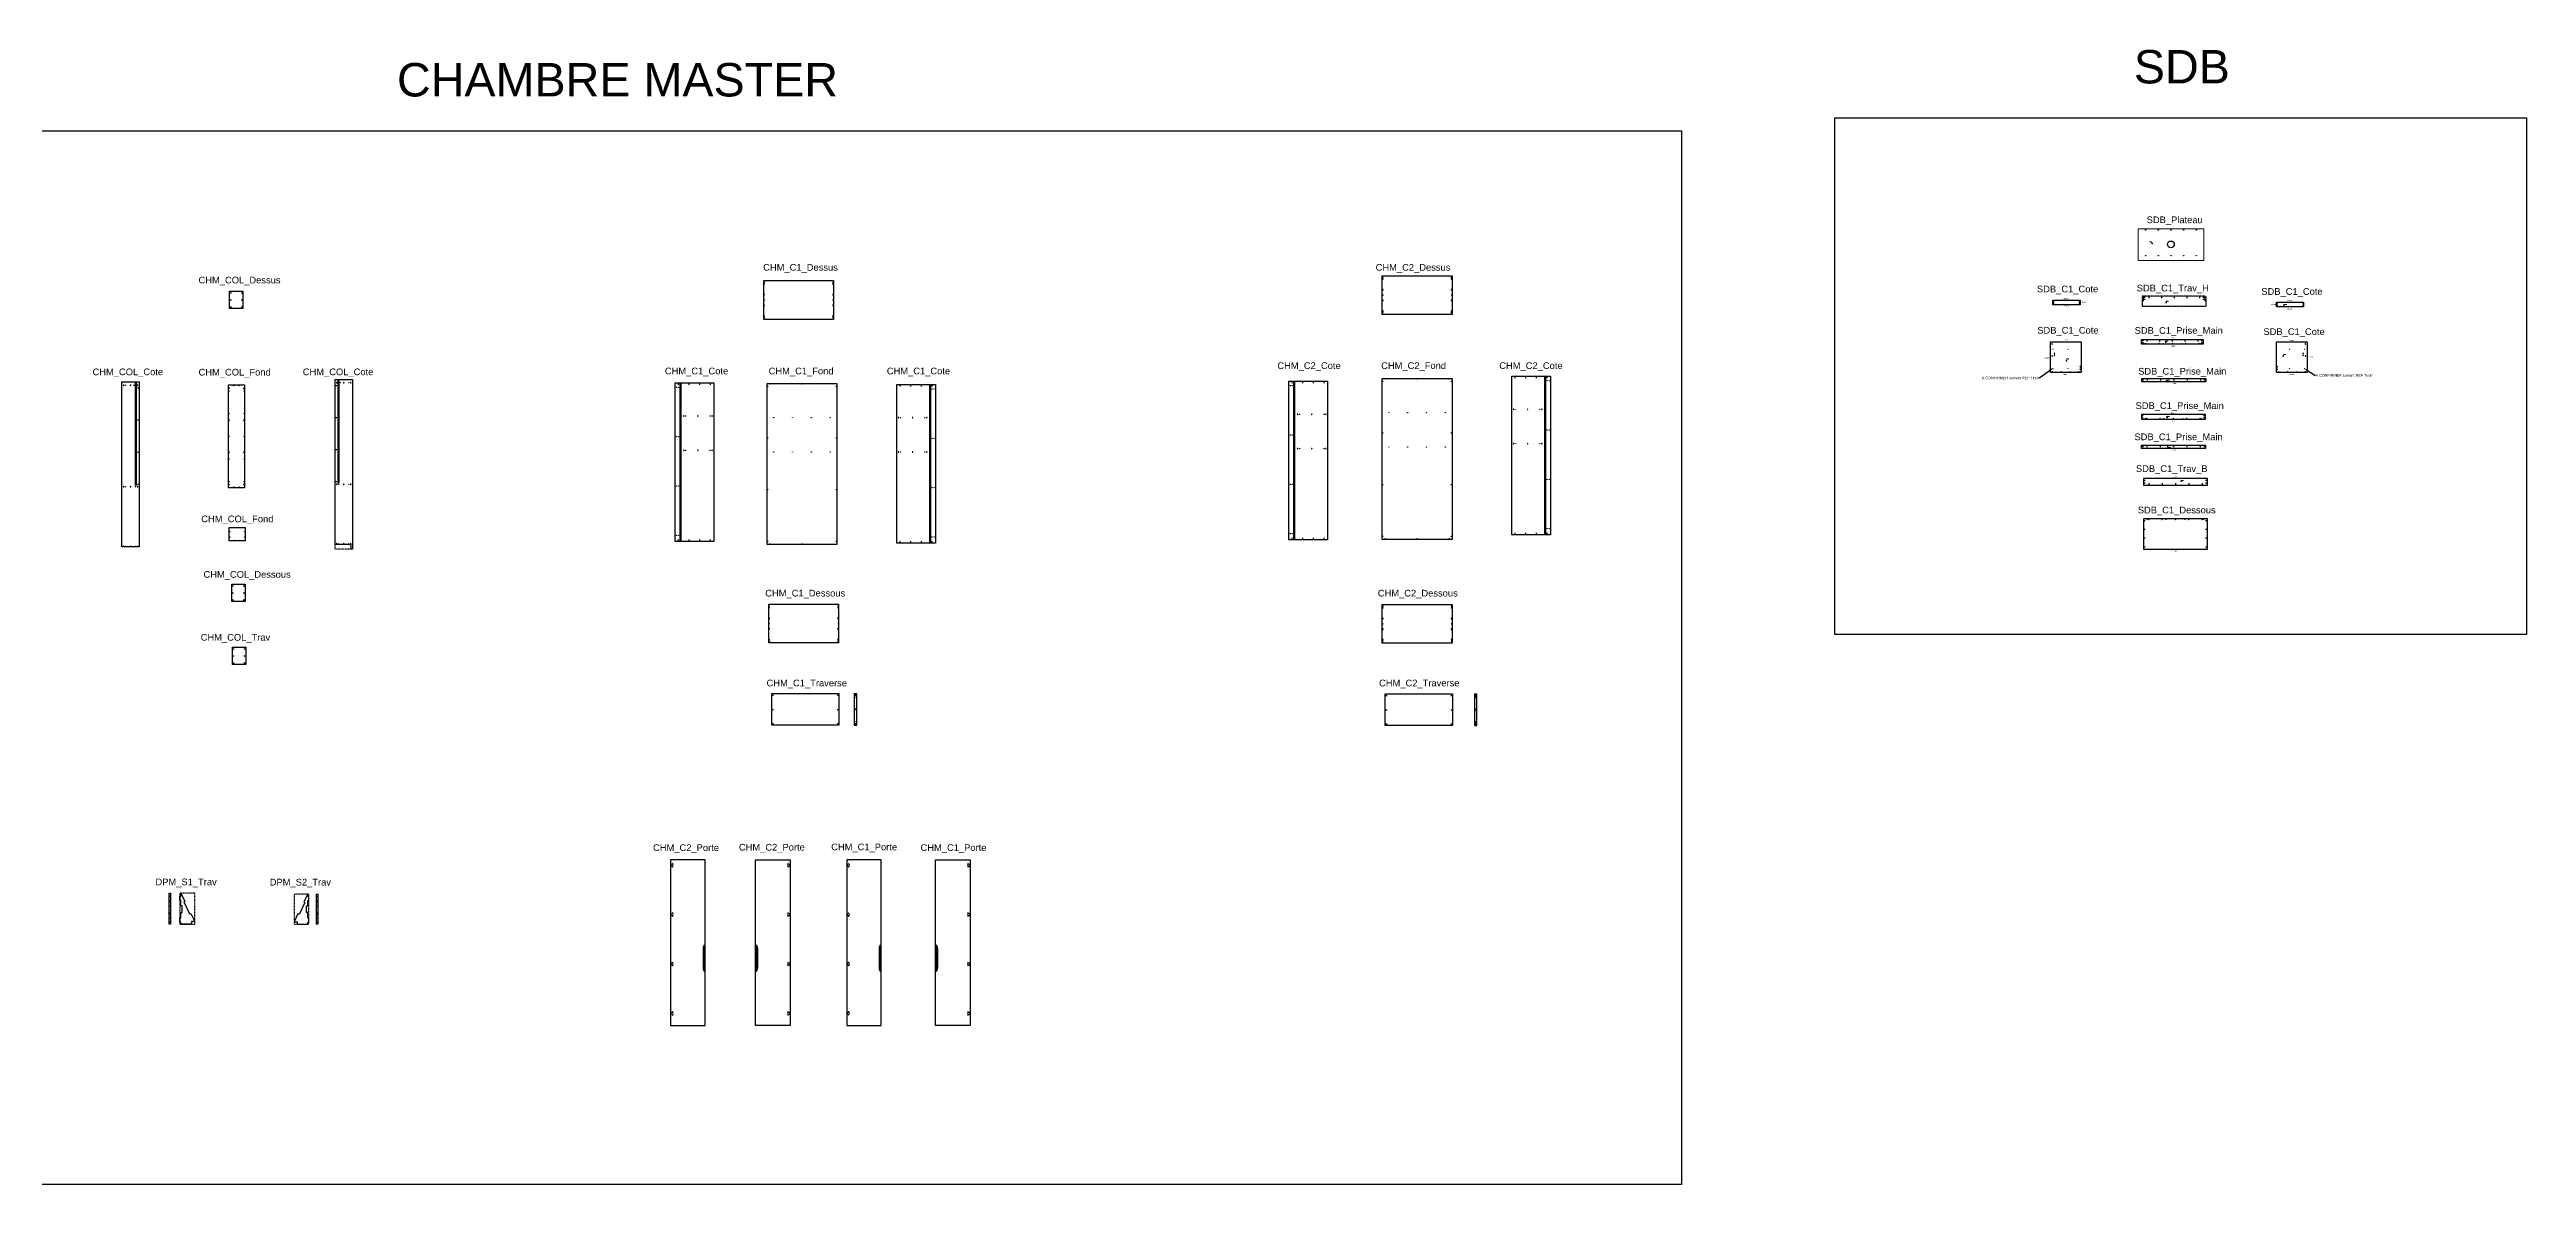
# Model space of a CAD drawing. Header units: millimetres. Extents: x 22572 to 140558, y -12987 to 35546.
# Drawn here: x 52128 to 89175, y -12987 to 3988 of the extents above; entities that cross this region are included whole.
import ezdxf
from ezdxf import colors
from ezdxf.entities.mleader import LeaderData, LeaderLine
from ezdxf.math import Vec2, Vec3

# ---------------------------------------------------------------- set-up
doc = ezdxf.new("R2010")
doc.units = ezdxf.units.MM
doc.linetypes.add('_..__..__..__.._', pattern=[1.8, 0.9, -0.9])
doc.linetypes.add('________________', pattern=[0])
for name, color, linetype in [('Brut', 92, '_..__..__..__.._'), ('Parcours', 30, 'Continuous'), ('Percage 35 prof.14', 54, 'Continuous'), ('Percage 4 prof.total', 20, 'Continuous'), ('Percage 5 prof.9', 200, 'Continuous'), ('Percage 8 prof.14', 160, 'Continuous'), ('Percage chant 8 prof.28', 10, 'Continuous'), ('Pointage', 10, 'Continuous'), ('Rainure prof.11', 160, 'Continuous'), ('TEXTE', 7, 'Continuous')]:
    doc.layers.add(name, color=color, linetype=linetype)
doc.styles.add('MtXpl_IsonormD', font='I011000D.TTF')
doc.styles.add('Objet', font='arial.ttf', dxfattribs={"height": 100})
doc.styles.get("Standard").update_dxf_attribs({"font": 'arial.ttf', "height": 4})

msp = doc.modelspace()

# ---------------------------------------------------------------- hatches: boundary and pattern name
at = {"true_color": 0xe165e1}
for points in [[(83576, 1087), (83576, 1087), (83576, 1087), (83576, 1087), (83576, 1087), (83576, 1087), (83576, 1087), (83576, 1087), (83576, 1087), (83576, 1087), (83576, 1087), (83576, 1087), (83576, 1087), (83576, 1088), (83576, 1088), (83576, 1088), (83576, 1088), (83576, 1088), (83576, 1088), (83576, 1088), (83576, 1088), (83576, 1088), (83576, 1088), (83576, 1088), (83576, 1088), (83576, 1088), (83576, 1088), (83575, 1088), (83575, 1088), (83575, 1088), (83575, 1088), (83575, 1088), (83575, 1088), (83575, 1088), (83575, 1088), (83575, 1088), (83575, 1088), (83575, 1088), (83575, 1088), (83575, 1088), (83575, 1088), (83574, 1088), (83574, 1088), (83574, 1088), (83574, 1088), (83574, 1088), (83574, 1088), (83574, 1088), (83574, 1088), (83574, 1088), (83574, 1087), (83574, 1087), (83574, 1087), (83574, 1087), (83574, 1087), (83574, 1087), (83574, 1087), (83574, 1087), (83575, 1087), (83575, 1087), (83575, 1087), (83575, 1087), (83575, 1087), (83575, 1087), (83575, 1087), (83575, 1087), (83575, 1087), (83575, 1087), (83575, 1087), (83575, 1087), (83575, 1087), (83575, 1087)], [(83785, 202), (83785, 202), (83785, 202), (83785, 202), (83785, 202), (83786, 202), (83786, 202), (83786, 202), (83786, 202), (83786, 202), (83786, 202), (83786, 202), (83786, 202), (83786, 202), (83786, 202), (83786, 202), (83786, 203), (83786, 203), (83786, 203), (83786, 203), (83786, 203), (83786, 203), (83786, 203), (83786, 203), (83786, 203), (83786, 203), (83786, 203), (83786, 203), (83786, 203), (83786, 203), (83786, 203), (83786, 203), (83785, 204), (83785, 204), (83785, 204), (83785, 204), (83785, 204), (83785, 204), (83785, 204), (83785, 204), (83785, 204), (83785, 203), (83785, 203), (83785, 203), (83785, 203), (83785, 203), (83784, 203), (83784, 203), (83784, 203), (83784, 203), (83784, 203), (83784, 203), (83784, 203), (83784, 203), (83784, 203), (83784, 203), (83784, 203), (83784, 202), (83784, 202), (83784, 202), (83784, 202), (83784, 202), (83784, 202), (83785, 202), (83785, 202), (83785, 202), (83785, 202), (83785, 202), (83785, 202), (83785, 202), (83785, 202), (83785, 202)], [(85547, 161), (85547, 161), (85547, 161), (85547, 161), (85547, 161), (85548, 161), (85548, 161), (85548, 161), (85548, 161), (85548, 161), (85548, 161), (85548, 161), (85548, 161), (85548, 161), (85548, 161), (85548, 161), (85548, 161), (85548, 161), (85548, 161), (85549, 161), (85549, 161), (85549, 161), (85549, 162), (85549, 162), (85549, 162), (85549, 162), (85549, 162), (85549, 162), (85549, 162), (85549, 162), (85549, 162), (85549, 162), (85549, 162), (85549, 162), (85549, 162), (85549, 163), (85549, 163), (85549, 163), (85549, 163), (85548, 163), (85548, 163), (85548, 163), (85548, 163), (85548, 163), (85548, 163), (85548, 163), (85548, 163), (85548, 163), (85548, 163), (85548, 163), (85548, 163), (85548, 163), (85548, 163), (85547, 163), (85547, 163), (85547, 163), (85547, 163), (85547, 163), (85547, 162), (85547, 162), (85547, 162), (85547, 162), (85547, 162), (85547, 162), (85547, 162), (85547, 162), (85547, 162), (85547, 162), (85547, 162), (85547, 162), (85547, 162), (85547, 162)], [(82295, -668), (82295, -668), (82295, -668), (82295, -668), (82295, -668), (82296, -668), (82296, -668), (82296, -668), (82296, -668), (82296, -668), (82296, -668), (82296, -668), (82296, -668), (82296, -668), (82296, -668), (82296, -668), (82296, -668), (82296, -668), (82296, -668), (82296, -668), (82296, -667), (82296, -667), (82296, -667), (82296, -667), (82296, -667), (82296, -667), (82296, -667), (82296, -667), (82296, -667), (82296, -667), (82296, -667), (82296, -667), (82296, -667), (82296, -667), (82296, -667), (82296, -667), (82295, -667), (82295, -667), (82295, -667), (82295, -667), (82295, -667), (82295, -667), (82295, -667), (82295, -667), (82295, -667), (82295, -667), (82295, -667), (82295, -667), (82295, -667), (82295, -667), (82295, -667), (82295, -667), (82295, -667), (82294, -667), (82294, -667), (82294, -667), (82294, -667), (82294, -668), (82294, -668), (82294, -668), (82295, -668), (82295, -668), (82295, -668), (82295, -668), (82295, -668), (82295, -668), (82295, -668), (82295, -668), (82295, -668), (82295, -668), (82295, -668), (82295, -668)], [(83783, -388), (83783, -388), (83783, -388), (83783, -388), (83783, -388), (83783, -388), (83783, -388), (83783, -388), (83784, -387), (83784, -387), (83784, -387), (83784, -387), (83784, -387), (83784, -387), (83783, -387), (83783, -387), (83783, -387), (83783, -387), (83783, -387), (83783, -387), (83783, -387), (83783, -387), (83783, -387), (83783, -387), (83783, -386), (83783, -386), (83783, -386), (83783, -386), (83783, -386), (83783, -386), (83783, -386), (83782, -386), (83782, -386), (83782, -386), (83782, -387), (83782, -387), (83782, -387), (83782, -387), (83782, -387), (83782, -387), (83782, -387), (83782, -387), (83782, -387), (83782, -387), (83782, -387), (83782, -387), (83782, -387), (83782, -387), (83782, -387), (83782, -388), (83782, -388), (83782, -388), (83782, -388), (83782, -388), (83782, -388), (83782, -388), (83782, -388), (83782, -388), (83782, -388), (83782, -388), (83782, -388), (83782, -388), (83782, -388), (83783, -388), (83783, -388), (83783, -388), (83783, -388), (83783, -388), (83783, -388), (83783, -388), (83783, -388), (83783, -388)], [(85535, -598), (85535, -598), (85535, -598), (85535, -598), (85535, -598), (85535, -598), (85535, -598), (85536, -598), (85536, -598), (85536, -598), (85536, -598), (85536, -598), (85536, -598), (85536, -598), (85536, -598), (85536, -598), (85536, -598), (85536, -598), (85536, -598), (85536, -598), (85536, -598), (85536, -598), (85536, -598), (85536, -597), (85536, -597), (85536, -597), (85536, -597), (85536, -597), (85536, -597), (85536, -597), (85536, -597), (85536, -597), (85536, -597), (85536, -597), (85536, -597), (85536, -597), (85536, -597), (85536, -597), (85536, -597), (85536, -597), (85536, -597), (85535, -597), (85535, -597), (85535, -597), (85535, -597), (85535, -597), (85535, -597), (85535, -597), (85535, -597), (85535, -597), (85535, -597), (85535, -597), (85535, -597), (85535, -597), (85535, -597), (85535, -597), (85535, -597), (85535, -597), (85535, -597), (85535, -597), (85535, -597), (85535, -598), (85535, -598), (85535, -598), (85535, -598), (85535, -598), (85535, -598), (85535, -598), (85535, -598), (85535, -598), (85535, -598), (85535, -598)], [(83798, -972), (83798, -972), (83798, -972), (83798, -972), (83798, -971), (83798, -971), (83798, -971), (83798, -971), (83798, -971), (83798, -971), (83798, -971), (83798, -971), (83799, -971), (83799, -971), (83799, -971), (83799, -971), (83799, -971), (83799, -971), (83799, -971), (83798, -970), (83798, -970), (83798, -970), (83798, -970), (83798, -970), (83798, -970), (83798, -970), (83798, -970), (83798, -970), (83798, -970), (83798, -970), (83798, -970), (83798, -970), (83798, -970), (83798, -970), (83798, -970), (83797, -970), (83797, -970), (83797, -970), (83797, -970), (83797, -970), (83797, -970), (83797, -970), (83797, -970), (83797, -970), (83797, -970), (83797, -970), (83797, -970), (83797, -970), (83797, -971), (83797, -971), (83797, -971), (83797, -971), (83797, -971), (83797, -971), (83797, -971), (83797, -971), (83797, -971), (83797, -971), (83797, -971), (83797, -971), (83797, -971), (83797, -971), (83797, -972), (83797, -972), (83797, -972), (83797, -972), (83797, -972), (83798, -972), (83798, -972), (83798, -972), (83798, -972), (83798, -972)], [(83803, -1515), (83803, -1515), (83803, -1515), (83803, -1515), (83803, -1515), (83803, -1515), (83803, -1515), (83803, -1515), (83803, -1514), (83804, -1514), (83804, -1514), (83804, -1514), (83804, -1514), (83804, -1514), (83804, -1514), (83803, -1514), (83803, -1514), (83803, -1514), (83803, -1514), (83803, -1514), (83803, -1514), (83803, -1514), (83803, -1514), (83803, -1513), (83803, -1513), (83803, -1513), (83803, -1513), (83803, -1513), (83803, -1513), (83803, -1513), (83803, -1513), (83803, -1513), (83802, -1513), (83802, -1513), (83802, -1513), (83802, -1513), (83802, -1513), (83802, -1514), (83802, -1514), (83802, -1514), (83802, -1514), (83802, -1514), (83802, -1514), (83802, -1514), (83802, -1514), (83802, -1514), (83802, -1514), (83802, -1514), (83802, -1514), (83802, -1514), (83802, -1514), (83802, -1514), (83802, -1515), (83802, -1515), (83802, -1515), (83802, -1515), (83802, -1515), (83802, -1515), (83802, -1515), (83802, -1515), (83802, -1515), (83802, -1515), (83802, -1515), (83802, -1515), (83803, -1515), (83803, -1515), (83803, -1515), (83803, -1515), (83803, -1515), (83803, -1515), (83803, -1515), (83803, -1515)], [(83813, -1953), (83813, -1953), (83813, -1953), (83813, -1953), (83813, -1953), (83812, -1953), (83812, -1953), (83812, -1953), (83812, -1953), (83812, -1953), (83812, -1953), (83812, -1953), (83812, -1953), (83812, -1953), (83812, -1953), (83812, -1953), (83812, -1953), (83812, -1953), (83812, -1954), (83812, -1954), (83812, -1954), (83812, -1954), (83812, -1954), (83812, -1954), (83812, -1954), (83812, -1954), (83812, -1954), (83812, -1954), (83812, -1954), (83812, -1954), (83812, -1954), (83812, -1954), (83812, -1954), (83812, -1955), (83812, -1955), (83812, -1955), (83813, -1955), (83813, -1955), (83813, -1955), (83813, -1955), (83813, -1955), (83813, -1955), (83813, -1955), (83813, -1955), (83813, -1954), (83813, -1954), (83813, -1954), (83813, -1954), (83813, -1954), (83813, -1954), (83813, -1954), (83813, -1954), (83813, -1954), (83814, -1954), (83814, -1954), (83814, -1954), (83814, -1954), (83814, -1954), (83814, -1954), (83814, -1953), (83813, -1953), (83813, -1953), (83813, -1953), (83813, -1953), (83813, -1953), (83813, -1953), (83813, -1953), (83813, -1953), (83813, -1953), (83813, -1953), (83813, -1953), (83813, -1953)], [(84013, -2470), (84013, -2470), (84013, -2470), (84013, -2470), (84013, -2470), (84013, -2470), (84013, -2470), (84013, -2470), (84013, -2470), (84013, -2470), (84013, -2470), (84013, -2469), (84013, -2469), (84013, -2469), (84013, -2469), (84014, -2469), (84014, -2469), (84014, -2469), (84014, -2469), (84014, -2469), (84014, -2469), (84014, -2469), (84013, -2469), (84013, -2469), (84013, -2469), (84013, -2468), (84013, -2468), (84013, -2468), (84013, -2468), (84013, -2468), (84013, -2468), (84013, -2468), (84013, -2468), (84013, -2468), (84013, -2468), (84013, -2468), (84013, -2468), (84013, -2468), (84012, -2468), (84012, -2468), (84012, -2468), (84012, -2468), (84012, -2468), (84012, -2468), (84012, -2468), (84012, -2468), (84012, -2468), (84012, -2468), (84012, -2469), (84012, -2469), (84012, -2469), (84012, -2469), (84012, -2469), (84012, -2469), (84012, -2469), (84012, -2469), (84012, -2469), (84012, -2469), (84012, -2469), (84012, -2469), (84012, -2469), (84012, -2469), (84012, -2470), (84012, -2470), (84012, -2470), (84012, -2470), (84012, -2470), (84012, -2470), (84012, -2470), (84012, -2470), (84013, -2470), (84013, -2470)]]:
    msp.add_hatch(color=213, dxfattribs=at).paths.add_polyline_path(points)

# ---------------------------------------------------------------- linework, layer by layer
at = {"color": 213, "linetype": '________________', "lineweight": 9, "true_color": 0xe165e1}
for p, q in [((83539, 1110), (83565, 1110)), ((83785, 223), (83819, 223)), ((85561, 172), (85589, 172)), ((82300, -640), (82329, -640)), ((83771, -372), (83813, -372)), ((85548, -572), (85577, -572)), ((83793, -956), (83836, -956)), ((83793, -1499), (83836, -1499)), ((83811, -1964), (83853, -1964)), ((84013, -2459), (84047, -2459))]:
    msp.add_line(p, q, dxfattribs=at)
at = {"color": 254, "linetype": '________________', "lineweight": 9, "true_color": 0xf0b1f0}
for p, q in [((83575, 1088), (83565, 1110)), ((83785, 203), (83785, 223)), ((85548, 162), (85561, 172)), ((82295, -667), (82300, -640)), ((83783, -387), (83771, -372)), ((85535, -597), (85548, -572)), ((83798, -971), (83793, -956)), ((83803, -1514), (83793, -1499)), ((83813, -1954), (83811, -1964)), ((84013, -2469), (84013, -2459))]:
    msp.add_line(p, q, dxfattribs=at)
for p, q in [((65378, -1024), (65378, -3395)), ((64164, -5645), (64164, -6119)), ((64164, -5645), (64202, -5645)), ((64181, -5645), (64181, -5664)), ((64181, -5664), (64184, -5664)), ((64184, -5664), (64184, -5645)), ((64202, -6119), (64202, -5645)), ((73439, -5649), (73439, -6123)), ((73439, -5649), (73477, -5649)), ((73456, -5649), (73456, -5668)), ((73456, -5668), (73459, -5668)), ((73459, -5668), (73459, -5649)), ((73477, -6123), (73477, -5649)), ((64164, -6119), (64202, -6119)), ((73439, -6123), (73477, -6123)), ((53920, -8631), (53938, -8631)), ((53920, -8754), (53920, -8631)), ((53920, -8676), (53938, -8676)), ((53920, -8736), (53938, -8736)), ((53920, -8754), (53938, -8754)), ((53920, -8761), (53920, -8754)), ((53920, -8761), (53938, -8761)), ((53920, -8934), (53920, -8761)), ((53920, -8819), (53938, -8819)), ((53938, -8631), (53938, -8754)), ((53938, -8754), (53938, -8761)), ((53938, -8761), (53938, -8934)), ((56121, -8643), (56139, -8643)), ((56121, -8761), (56121, -8643)), ((56121, -8680), (56139, -8680)), ((56121, -8740), (56139, -8740)), ((56121, -8761), (56139, -8761)), ((56121, -8769), (56121, -8761)), ((56121, -8769), (56139, -8769)), ((56121, -8941), (56121, -8769)), ((56121, -8822), (56139, -8822)), ((56139, -8643), (56139, -8761)), ((56139, -8761), (56139, -8769)), ((56139, -8769), (56139, -8941)), ((53920, -8919), (53938, -8919)), ((53920, -8934), (53938, -8934)), ((53920, -9056), (53920, -8934)), ((53920, -8941), (53938, -8941)), ((53920, -9002), (53938, -9002)), ((53920, -9056), (53938, -9056)), ((53920, -9092), (53920, -9056)), ((53920, -9062), (53938, -9062)), ((53938, -9092), (53920, -9092)), ((53938, -8934), (53938, -9056)), ((53938, -9056), (53938, -9092)), ((56121, -8922), (56139, -8922)), ((56121, -8941), (56139, -8941)), ((56121, -9059), (56121, -8941)), ((56121, -8949), (56139, -8949)), ((56121, -9005), (56139, -9005)), ((56121, -9059), (56139, -9059)), ((56121, -9095), (56121, -9059)), ((56121, -9065), (56139, -9065)), ((56139, -9095), (56121, -9095)), ((56139, -8941), (56139, -9059)), ((56139, -9059), (56139, -9095))]:
    msp.add_line(p, q)
for points in [[(78831, 2966), (89175, 2966), (89175, -4762), (78831, -4762)], [(44699, 2772), (76537, 2772), (76537, -12987), (44699, -12987)], [(54821, 373), (55021, 373), (55021, 113), (54821, 113)], [(63854, -48), (62810, -48), (62810, 531), (63854, 531)], [(73105, 26), (72061, 26), (72061, 604), (73105, 604)], [(82093, 239), (82498, 239), (82498, 170), (82093, 170)], [(85438, 207), (85843, 207), (85843, 138), (85438, 138)], [(83418, -350), (84338, -350), (84338, -419), (83418, -419)], [(82056, -386), (82515, -386), (82515, -844), (82056, -844)], [(85436, -386), (85895, -386), (85895, -844), (85436, -844)], [(53470, -3452), (53210, -3452), (53210, -982), (53470, -982)], [(55044, -1028), (55044, -2566), (54804, -2566), (54804, -1028)], [(56639, -3415), (56399, -3415), (56399, -945), (56659, -945), (56659, -3485), (56639, -3485)], [(62063, -999), (62063, -3370), (61484, -3370), (61484, -999)], [(63904, -1005), (63904, -3414), (62860, -3414), (62860, -1005)], [(71244, -974), (71244, -3345), (70666, -3345), (70666, -974)], [(73105, -3339), (72061, -3339), (72061, -930), (73105, -930)], [(74578, -3270), (74000, -3270), (74000, -899), (74578, -899)], [(83421, -933), (84379, -933), (84379, -983), (83421, -983)], [(84374, -1472), (83416, -1472), (83416, -1541), (84374, -1541)], [(83419, -1929), (84377, -1929), (84377, -1979), (83419, -1979)], [(84404, -2426), (83446, -2426), (83446, -2526), (84404, -2526)], [(55056, -3362), (54816, -3362), (54816, -3162), (55056, -3162)], [(83446, -3484), (84404, -3484), (84404, -3029), (83446, -3029)], [(55054, -4268), (54854, -4268), (54854, -4008), (55054, -4008)], [(63929, -4886), (62885, -4886), (62885, -4308), (63929, -4308)], [(73105, -4890), (72061, -4890), (72061, -4312), (73105, -4312)], [(54864, -4950), (55064, -4950), (55064, -5210), (54864, -5210)], [(63936, -6119), (62930, -6119), (62930, -5645), (63936, -5645)], [(73113, -6123), (72107, -6123), (72107, -5649), (73113, -5649)], [(61936, -10608), (61936, -8132), (61418, -8132), (61418, -10608)], [(63206, -10608), (62687, -10608), (62687, -8132), (63206, -8132)], [(64569, -10608), (64569, -8132), (64051, -8132), (64051, -10608)], [(65898, -10608), (65379, -10608), (65379, -8132), (65898, -8132)]]:
    msp.add_lwpolyline(points, close=True)
at = {"color": 7, "linetype": '________________', "lineweight": 9}
for points in [[(84350, 832), (83366, 832), (83366, 1304), (84350, 1304)], [(83445, 229), (83445, 298), (84365, 298), (84365, 229), (84384, 229), (84384, 148), (83426, 148), (83426, 229)]]:
    msp.add_lwpolyline(points, close=True, dxfattribs=at)
for points in [[(65378, -3395), (64800, -3395), (64800, -1024), (65378, -1024)], [(61908, -9749), (61908, -9457)], [(62716, -9457), (62716, -9749)], [(64541, -9749), (64541, -9457)], [(65408, -9457), (65408, -9749)]]:
    msp.add_lwpolyline(points)
msp.add_lwpolyline([(54094, -8671), (54094, -8631), (54153, -8754), (54136, -8761), (54223, -8941), (54240, -8934), (54299, -9056), (54253, -9056), (54253, -9092), (54094, -9092), (54094, -9067, 0.414214), (54089, -9062), (54079, -9062), (54079, -9002), (54089, -9002, 0.414214), (54094, -8997), (54094, -8919), (54112, -8919), (54112, -8819), (54094, -8819), (54094, -8741, 0.414214), (54089, -8736), (54079, -8736), (54079, -8676), (54089, -8676, 0.414214)], format="xyb", close=True)
at = {"extrusion": (0, 0, -1)}
for points in [[(-54094, -8671, 0.414214), (-54089, -8676)], [(-55995, -8680, 0.414214), (-55990, -8675)], [(-61908, -9457, 0.229416), (-61936, -9398)], [(-62687, -9398, 0.229416), (-62716, -9457)], [(-64541, -9457, 0.229416), (-64569, -9398)], [(-65379, -9398, 0.229416), (-65408, -9457)], [(-61936, -9808, 0.229416), (-61908, -9749)], [(-62716, -9749, 0.229416), (-62687, -9808)], [(-64569, -9808, 0.229416), (-64541, -9749)], [(-65408, -9749, 0.229416), (-65379, -9808)]]:
    msp.add_lwpolyline(points, format="xyb", dxfattribs=at)
for points in [[(55990, -8675), (55990, -8643), (55932, -8761), (55948, -8769), (55860, -8949), (55843, -8941), (55785, -9059), (55831, -9059), (55831, -9095), (55990, -9095), (55990, -9070, -0.414214), (55995, -9065), (56005, -9065), (56005, -9005), (55995, -9005, -0.414214), (55990, -9000), (55990, -8922), (55972, -8922), (55972, -8822), (55990, -8822), (55990, -8745, -0.414214), (55995, -8740), (56005, -8740), (56005, -8680), (55995, -8680)], [(61936, -9408, 0.392393), (61918, -9428), (61918, -9778, 0.392393), (61936, -9798)], [(62687, -9798, 0.392393), (62706, -9778), (62706, -9428, 0.392393), (62687, -9408)], [(64569, -9408, 0.392393), (64551, -9428), (64551, -9778, 0.392393), (64569, -9798)], [(65379, -9798, 0.392393), (65398, -9778), (65398, -9428, 0.392393), (65379, -9408)]]:
    msp.add_lwpolyline(points, format="xyb")
for centre in [(-64183, -5670), (-64183, -5882), (-73458, -5674), (-73458, -5886), (-64183, -6094), (-73458, -6098)]:
    msp.add_circle(centre, 4, dxfattribs=at)
for centre in [(64183, -5700), (73458, -5704), (64183, -6064), (73458, -6068)]:
    msp.add_circle(centre, 1.5)
at = {"color": 7}
for p in [(83575, 1088), (83785, 203), (85548, 162), (82295, -667), (83783, -387), (85535, -597), (83798, -971), (83803, -1514), (83813, -1954), (84013, -2469)]:
    msp.add_point(p, dxfattribs=at)
at = {"layer": 'Brut'}
for points in [[(83426, 148), (84384, 148), (84384, 298), (83426, 298)], [(56659, -3485), (56399, -3485), (56399, -945), (56659, -945)], [(54079, -9092), (54299, -9092), (54299, -8631), (54079, -8631)], [(56005, -8643), (55785, -8643), (55785, -9095), (56005, -9095)]]:
    msp.add_lwpolyline(points, close=True, dxfattribs=at)
at = {"layer": 'Parcours'}
for p, q in [((53411, -982), (53429, -982)), ((53420, -982), (53420, -2522)), ((56440, -945), (56458, -945)), ((56449, -945), (56449, -2485))]:
    msp.add_line(p, q, dxfattribs=at)
msp.add_circle((83858, 1074), 50, dxfattribs=at)
at = {"layer": 'Percage 35 prof.14', "transparency": 33554687, "extrusion": (0, 0, -1)}
for centre in [(-61440, -8212), (-63183, -8212), (-64074, -8212), (-65875, -8212), (-61440, -8951), (-63183, -8951), (-64074, -8951), (-65875, -8951), (-61440, -9689), (-63183, -9689), (-64074, -9689), (-65875, -9689), (-61440, -10428), (-63183, -10428), (-64074, -10428), (-65875, -10428)]:
    msp.add_circle(centre, 17.5, dxfattribs=at)
at = {"layer": 'Percage 4 prof.total', "transparency": 33554687}
for centre in [(62820, 506), (63845, 506), (72071, 580), (73096, 580), (62820, 242), (63845, 242), (72071, 315), (72071, 51), (73096, 315), (73096, 51), (62820, -23), (63845, -23), (83459, -410), (83738, -410), (84017, -410), (84297, -410), (53265, -1033), (53390, -1033), (54884, -1038), (54964, -1038), (56479, -996), (56604, -996), (62870, -1050), (62905, -1015), (63382, -1015), (63859, -1015), (63895, -1050), (72071, -975), (72106, -940), (72583, -940), (73060, -940), (73096, -975), (54814, -1118), (54814, -1458), (55034, -1118), (55034, -1458), (70825, -1468), (71189, -1468), (72160, -1443), (72442, -1443), (72724, -1443), (73006, -1443), (74055, -1393), (74419, -1393), (54814, -1797), (55034, -1797), (61644, -1493), (62008, -1493), (62870, -1823), (62959, -1518), (63241, -1518), (63523, -1518), (63805, -1518), (63895, -1823), (64855, -1518), (65219, -1518), (72071, -1748), (73096, -1748), (83476, -1532), (83755, -1532), (84035, -1532), (84314, -1532), (54814, -2137), (55034, -2137), (61644, -2006), (62008, -2006), (62959, -2031), (63241, -2031), (63523, -2031), (63805, -2031), (64855, -2031), (65219, -2031), (70825, -1981), (71189, -1981), (72160, -1956), (72442, -1956), (72724, -1956), (73006, -1956), (74055, -1906), (74419, -1906), (53265, -2552), (53415, -2552), (54814, -2476), (54884, -2557), (54964, -2557), (55034, -2476), (56454, -2514), (56604, -2514), (72071, -2521), (73096, -2521), (62870, -2596), (63895, -2596), (54826, -3222), (54826, -3302), (55046, -3222), (55046, -3302), (72071, -3294), (72106, -3330), (72583, -3330), (73060, -3330), (73096, -3294), (83506, -3038), (83785, -3038), (84065, -3038), (84344, -3038), (53265, -3443), (53415, -3443), (54896, -3353), (54976, -3353), (56454, -3405), (56604, -3405), (62870, -3369), (62905, -3405), (63382, -3405), (63859, -3405), (63895, -3369), (62895, -4333), (63920, -4333), (72071, -4337), (73096, -4337), (62895, -4597), (63920, -4597), (72071, -4602), (73096, -4602), (62895, -4862), (63920, -4862), (72071, -4866), (73096, -4866)]:
    msp.add_circle(centre, 2, dxfattribs=at)
at = {"layer": 'Percage 5 prof.9', "linetype": '________________', "lineweight": 9, "extrusion": (0, 0, -1)}
for centre in [(-82094, -494), (-82318, -494), (-85633, -494), (-85857, -494), (-82094, -783), (-82318, -783), (-85633, -783), (-85857, -783)]:
    msp.add_circle(centre, 2.5, dxfattribs=at)
at = {"layer": 'Percage 5 prof.9', "transparency": 33554687}
for centre in [(61504, -1063), (61536, -1063), (65327, -1088), (65359, -1088), (70685, -1038), (70717, -1038), (74527, -963), (74559, -963), (61504, -1802), (61536, -1802), (65327, -1827), (65359, -1827), (70685, -1777), (70717, -1777), (74527, -1702), (74559, -1702), (61504, -2541), (61536, -2541), (65327, -2566), (65359, -2566), (70685, -2516), (70717, -2516), (74527, -2441), (74559, -2441), (61504, -3279), (61536, -3279), (65327, -3304), (65359, -3304), (70685, -3254), (70717, -3254), (74527, -3179), (74559, -3179)]:
    msp.add_circle(centre, 2.5, dxfattribs=at)
at = {"layer": 'Percage 8 prof.14', "transparency": 33554687}
for centre in [(83478, 1290), (83668, 1290), (83858, 1290), (84048, 1290), (84238, 1290), (83478, 904), (83668, 904), (83858, 904), (84048, 904), (84238, 904)]:
    msp.add_circle(centre, 4, dxfattribs=at)
at = {"layer": 'Percage 8 prof.14', "transparency": 33554687, "extrusion": (0, 0, -1)}
for centre in [(-62820, 481), (-63845, 481), (-72071, 555), (-72071, 395), (-73096, 555), (-73096, 395), (-62820, 322), (-62820, 162), (-62820, 2), (-63845, 322), (-63845, 162), (-63845, 2), (-72071, 235), (-72071, 76), (-73096, 235), (-73096, 76), (-82102, 219), (-82102, 190), (-82488, 219), (-82488, 190), (-85447, 187), (-85447, 158), (-85833, 187), (-85833, 158), (-82081, -415), (-82081, -595), (-82115, -556), (-82115, -585), (-83479, -410), (-83678, -410), (-83878, -410), (-84077, -410), (-84277, -410), (-85835, -556), (-85835, -585), (-85870, -415), (-85870, -595), (-53235, -1033), (-53340, -1033), (-53445, -1033), (-54814, -1078), (-55034, -1078), (-56424, -996), (-56529, -996), (-56634, -996), (-82086, -834), (-82217, -834), (-82349, -834), (-82481, -834), (-82501, -755), (-82501, -795), (-85449, -755), (-85449, -795), (-85470, -834), (-85602, -834), (-85733, -834), (-85865, -834), (-70795, -1468), (-71007, -1468), (-71219, -1468), (-74025, -1393), (-74237, -1393), (-74449, -1393), (-54814, -1558), (-55034, -1558), (-61614, -1493), (-61826, -1493), (-62038, -1493), (-64825, -1518), (-65037, -1518), (-65249, -1518), (-83496, -1532), (-83696, -1532), (-83895, -1532), (-84095, -1532), (-84294, -1532), (-54814, -2037), (-55034, -2037), (-61614, -2006), (-61826, -2006), (-62038, -2006), (-64825, -2031), (-65037, -2031), (-65249, -2031), (-70795, -1981), (-71007, -1981), (-71219, -1981), (-74025, -1906), (-74237, -1906), (-74449, -1906), (-53235, -2552), (-53340, -2552), (-53445, -2552), (-54814, -2516), (-55034, -2516), (-56424, -2514), (-56529, -2514), (-56634, -2514), (-83526, -3038), (-83726, -3038), (-83925, -3038), (-84125, -3038), (-84324, -3038), (-53235, -3443), (-53340, -3443), (-53445, -3443), (-56424, -3405), (-56529, -3405), (-56634, -3405), (-62895, -4358), (-63920, -4358), (-72071, -4362), (-73096, -4362), (-62895, -4517), (-62895, -4677), (-63920, -4517), (-63920, -4677), (-72071, -4522), (-72071, -4682), (-73096, -4522), (-73096, -4682), (-62895, -4837), (-63920, -4837), (-72071, -4841), (-73096, -4841)]:
    msp.add_circle(centre, 4, dxfattribs=at)
at = {"layer": 'Percage chant 8 prof.28'}
for p, q in [((54821, 348), (54849, 348)), ((54821, 243), (54849, 243)), ((54821, 138), (54849, 138)), ((54993, 348), (55021, 348)), ((54993, 243), (55021, 243)), ((54993, 138), (55021, 138)), ((83473, 278), (83445, 278)), ((83473, 249), (83445, 249)), ((83525, 298), (83525, 270)), ((83715, 298), (83715, 270)), ((83905, 298), (83905, 270)), ((84095, 298), (84095, 270)), ((84285, 298), (84285, 270)), ((84365, 278), (84337, 278)), ((84365, 249), (84337, 249)), ((83446, -370), (83418, -370)), ((83498, -350), (83498, -378)), ((83688, -350), (83688, -378)), ((83878, -350), (83878, -378)), ((84068, -350), (84068, -378)), ((84258, -350), (84258, -378)), ((84338, -370), (84310, -370)), ((83446, -399), (83418, -399)), ((84338, -399), (84310, -399)), ((53442, -1073), (53470, -1073)), ((56399, -1036), (56427, -1036)), ((61534, -1027), (61534, -999)), ((61693, -1027), (61693, -999)), ((61853, -1027), (61853, -999)), ((62013, -1027), (62013, -999)), ((64850, -1052), (64850, -1024)), ((65009, -1052), (65009, -1024)), ((65169, -1052), (65169, -1024)), ((65329, -1052), (65329, -1024)), ((70715, -1002), (70715, -974)), ((70875, -1002), (70875, -974)), ((71034, -1002), (71034, -974)), ((71194, -1002), (71194, -974)), ((74050, -927), (74050, -899)), ((74210, -927), (74210, -899)), ((74370, -927), (74370, -899)), ((74529, -927), (74529, -899)), ((83449, -958), (83421, -958)), ((83501, -933), (83501, -961)), ((83701, -933), (83701, -961)), ((83900, -933), (83900, -961)), ((84100, -933), (84100, -961)), ((84299, -933), (84299, -961)), ((84379, -958), (84351, -958)), ((53442, -1553), (53470, -1553)), ((56399, -1515), (56427, -1515)), ((83444, -1492), (83416, -1492)), ((83444, -1521), (83416, -1521)), ((84374, -1492), (84346, -1492)), ((84374, -1521), (84346, -1521)), ((53442, -2032), (53470, -2032)), ((56399, -1995), (56427, -1995)), ((83447, -1954), (83419, -1954)), ((83499, -1929), (83499, -1957)), ((83698, -1929), (83698, -1957)), ((83898, -1929), (83898, -1957)), ((84097, -1929), (84097, -1957)), ((84297, -1929), (84297, -1957)), ((84377, -1954), (84349, -1954)), ((53442, -2511), (53470, -2511)), ((56399, -2474), (56427, -2474)), ((83474, -2456), (83446, -2456)), ((83474, -2496), (83446, -2496)), ((83526, -2498), (83526, -2526)), ((83726, -2498), (83726, -2526)), ((83925, -2498), (83925, -2526)), ((84125, -2498), (84125, -2526)), ((84324, -2498), (84324, -2526)), ((84404, -2456), (84376, -2456)), ((84404, -2496), (84376, -2496)), ((70715, -3345), (70715, -3317)), ((70875, -3345), (70875, -3317)), ((71034, -3345), (71034, -3317)), ((71194, -3345), (71194, -3317)), ((74050, -3270), (74050, -3242)), ((74210, -3270), (74210, -3242)), ((74370, -3270), (74370, -3242)), ((74529, -3270), (74529, -3242)), ((83474, -3059), (83446, -3059)), ((83474, -3191), (83446, -3191)), ((83474, -3322), (83446, -3322)), ((84404, -3059), (84376, -3059)), ((84404, -3191), (84376, -3191)), ((84404, -3322), (84376, -3322)), ((61534, -3370), (61534, -3342)), ((61693, -3370), (61693, -3342)), ((61853, -3370), (61853, -3342)), ((62013, -3370), (62013, -3342)), ((64850, -3395), (64850, -3367)), ((65009, -3395), (65009, -3367)), ((65169, -3395), (65169, -3367)), ((65329, -3395), (65329, -3367)), ((83474, -3454), (83446, -3454)), ((84404, -3454), (84376, -3454)), ((54854, -4033), (54882, -4033)), ((55026, -4033), (55054, -4033)), ((54854, -4138), (54882, -4138)), ((54854, -4243), (54882, -4243)), ((55026, -4138), (55054, -4138)), ((55026, -4243), (55054, -4243)), ((54864, -4975), (54892, -4975)), ((54864, -5080), (54892, -5080)), ((54864, -5185), (54892, -5185)), ((55036, -4975), (55064, -4975)), ((55036, -5080), (55064, -5080)), ((55036, -5185), (55064, -5185)), ((62930, -5670), (62958, -5670)), ((62930, -5882), (62958, -5882)), ((63908, -5670), (63936, -5670)), ((63908, -5882), (63936, -5882)), ((72107, -5674), (72135, -5674)), ((72107, -5886), (72135, -5886)), ((73085, -5674), (73113, -5674)), ((73085, -5886), (73113, -5886)), ((62930, -6094), (62958, -6094)), ((63908, -6094), (63936, -6094)), ((72107, -6098), (72135, -6098)), ((73085, -6098), (73113, -6098))]:
    msp.add_line(p, q, dxfattribs=at)
at = {"layer": 'Pointage', "transparency": 33554687, "extrusion": (0, 0, -1)}
for centre in [(-61450, -8190), (-61450, -8235), (-63174, -8190), (-63174, -8235), (-64083, -8190), (-64083, -8235), (-65866, -8190), (-65866, -8235), (-61450, -8928), (-61450, -8973), (-63174, -8928), (-63174, -8973), (-64083, -8928), (-64083, -8973), (-65866, -8928), (-65866, -8973), (-61450, -9667), (-61450, -9712), (-63174, -9667), (-63174, -9712), (-64083, -9667), (-64083, -9712), (-65866, -9667), (-65866, -9712), (-61450, -10406), (-61450, -10451), (-63174, -10406), (-63174, -10451), (-64083, -10406), (-64083, -10451), (-65866, -10406), (-65866, -10451)]:
    msp.add_circle(centre, 2.5, dxfattribs=at)
at = {"layer": 'Rainure prof.11'}
for p, q in [((61555, -999), (61555, -3370)), ((61573, -3370), (61573, -999)), ((65290, -1024), (65290, -3395)), ((65308, -3395), (65308, -1024)), ((70736, -974), (70736, -3345)), ((70754, -3345), (70754, -974)), ((74490, -899), (74490, -3270)), ((74508, -3270), (74508, -899))]:
    msp.add_line(p, q, dxfattribs=at)
for points in [[(53411, -982), (53411, -2522, 1), (53429, -2522), (53429, -982)], [(56440, -945), (56440, -2485, 1), (56458, -2485), (56458, -945)]]:
    msp.add_lwpolyline(points, format="xyb", dxfattribs=at)

# ---------------------------------------------------------------- texts
at = {"color": 213, "true_color": 0xe165e1, "style": 'MtXpl_IsonormD'}
for s, p in [('SdB_Plateau', (83540, 1112)), ('SB03_C1_Trav_H', (83786, 224)), ('SB03_C1_Cote', (85562, 174)), ('SB03_C1_Prise_Main', (83772, -371)), ('SB03_C1_Coté', (82302, -638)), ('SB03_C1_Coté', (85549, -571)), ('SB03_C1_Prise_Main', (83795, -954)), ('SB03_C1_Prise_Main', (83795, -1498)), ('SB03_C1_Prise_Main', (83812, -1962)), ('SB03_C1_Trav_B', (84014, -2457))]:
    msp.add_text(s, height=3.5, dxfattribs=at).set_placement(p)
at = {"attachment_point": 1, "style": 'Objet'}
for s, insert, char_height, width in [('SDB_Plateau', (83495, 1491), 100, 1165.24), ('CHM_C1_Dessus', (62802, 780), 100, 1165.24), ('CHM_C2_Dessus', (71963, 780), 100, 1165.24), ('CHM_COL_Dessus', (54357, 590), 100, 1165.24), ('SDB_C1_Cote', (81854, 456), 100, 1165.24), ('SDB_C1_Trav_H', (83346, 470), 100, 1165.24), ('SDB_C1_Cote', (85210, 419), 100, 1165.24), ('\\pi50.88876;chant', (82203, 274), 20, 168.83), ('\\pi50.88876;chant', (82205, 161), 20, 168.83), ('\\pi50.88876;chant', (82467, 221), 20, 168.83), ('\\pi50.88876;chant', (85303, 185), 20, 168.83), ('\\pi50.88876;chant', (85547, 247), 20, 168.83), ('\\pi50.88876;chant', (85547, 119), 20, 168.83), ('SDB_C1_Cote', (81859, -161), 100, 1165.24), ('\\pi50.88876;chant', (82200, -349), 20, 168.83), ('SDB_C1_Prise_Main', (83315, -164), 100, 1165.24), ('\\pi50.88876;chant', (83805, -312), 20, 168.83), ('SDB_C1_Cote', (85241, -182), 100, 1165.24), ('\\pi50.88876;chant', (85572, -352), 20, 168.83), ('CHM_C2_Cote', (70493, -690), 100, 1165.24), ('CHM_C2_Fond', (72045, -690), 100, 1165.24), ('CHM_C2_Cote', (73812, -690), 100, 1165.24), ('\\pi50.88876;chant', (81918, -617), 20, 168.83), ('\\pi50.88876;chant', (83808, -435), 20, 168.83), ('\\pi50.88876;chant', (85865, -603), 20, 168.83), ('CHM_COL_Cote', (52771, -783), 100, 1165.24), ('CHM_COL_Fond', (54357, -788), 100, 1165.24), ('CHM_COL_Cote', (55916, -783), 100, 1165.24), ('CHM_C1_Cote', (61332, -770), 100, 1165.24), ('CHM_C1_Fond', (62884, -770), 100, 1165.24), ('CHM_C1_Cote', (64651, -770), 100, 1165.24), ('\\pi50.88876;chant', (82193, -860), 20, 168.83), ('SDB_C1_Prise_Main', (83367, -774), 100, 1165.24), ('\\pi50.88876;chant', (83839, -995), 20, 168.83), ('\\pi50.88876;chant', (85582, -859), 20, 168.83), ('SDB_C1_Prise_Main', (83329, -1289), 100, 1165.24), ('\\pi50.88876;chant', (83804, -1437), 20, 168.83), ('SDB_C1_Prise_Main', (83312, -1755), 100, 1165.24), ('\\pi50.88876;chant', (83800, -1556), 20, 168.83), ('\\pi50.88876;chant', (83816, -1991), 20, 168.83), ('SDB_C1_Trav_B', (83334, -2231), 100, 1165.24), ('\\pi50.88876;chant', (83821, -2389), 20, 168.83), ('SDB_C1_Dessous', (83362, -2850), 100, 1165.24), ('CHM_COL_Fond', (54398, -2982), 100, 1165.24), ('\\pi50.88876;chant', (83831, -3503), 20, 168.83), ('CHM_COL_Dessous', (54431, -3813), 100, 1165.24), ('CHM_C1_Dessous', (62833, -4093), 100, 1165.24), ('CHM_C2_Dessous', (71995, -4093), 100, 1165.24), ('CHM_COL_Trav', (54389, -4754), 100, 1165.24), ('CHM_C1_Traverse', (62853, -5437), 100, 1165.24), ('CHM_C2_Traverse', (72014, -5437), 100, 1165.24), ('CHM_C2_Porte', (61155, -7900), 100, 1165.24), ('CHM_C2_Porte', (62439, -7893), 100, 1165.24), ('CHM_C1_Porte', (63819, -7889), 100, 1165.24), ('CHM_C1_Porte', (65156, -7899), 100, 1165.24), ('DPM_S1_Trav', (53713, -8412), 100, 1165.24), ('DPM_S2_Trav', (55422, -8416), 100, 1165.24)]:
    msp.add_mtext(s, dxfattribs=dict(at, insert=insert, char_height=char_height, width=width))
at = {"layer": 'TEXTE', "transparency": 33554687, "char_height": 500, "attachment_point": 1, "style": 'Objet'}
for s, insert in [('\\pi4411.07638;CHAMBRE MASTER', (52914, 3786)), ('\\pi7004.18689;SDB', (76299, 3981))]:
    msp.add_mtext_dynamic_manual_height_columns(s, width=15376.04, gutter_width=500, heights=[0], dxfattribs=dict(at, insert=insert))

# ---------------------------------------------------------------- leaders
at = {"layer": 'TEXTE'}
ml = msp.add_multileader_mtext('Standard', dxfattribs=at)
ml.set_content('{\\C256;A CONFIRMER suivant REF Tiroir }', color=256)
ml.set_leader_properties()
ml.build(insert=Vec2(0, 0))
ml.multileader.update_dxf_attribs({"dogleg_length": 10, "arrow_head_size": 20})
ctx = ml.context
ctx.base_point, ctx.char_height, ctx.arrow_head_size, ctx.landing_gap_size, ctx.plane_origin = Vec3(81029, -923), 40, 20, 1, Vec3(82093, -782)
notes = []
notes.append((ctx, [(0, (1, 1, 0), (81896, -923), (-1, 0), 10, [(0, [(82093, -782)], 0, [])])]))
ctx.mtext.insert, ctx.mtext.flow_direction = Vec3(81030, -903), 5
ml = msp.add_multileader_mtext('Standard', dxfattribs=at)
ml.set_content('A CONFIRMER suivant REF Tiroir ', color=256)
ml.set_leader_properties()
ml.build(insert=Vec2(0, 0))
ml.multileader.update_dxf_attribs({"dogleg_length": 10, "arrow_head_size": 20})
ctx = ml.context
ctx.base_point, ctx.char_height, ctx.arrow_head_size, ctx.landing_gap_size, ctx.plane_origin = Vec3(86020, -885), 40, 20, 1, Vec3(85854, -782)
notes.append((ctx, [(0, (1, 1, 0), (86010, -885), (1, 0), 10, [(0, [(85854, -782)], 0, [])])]))
ctx.mtext.insert, ctx.mtext.flow_direction = Vec3(86021, -865), 5
for ctx, leaders in notes:
    for number, flags, end, landing, length, lines in leaders:
        leader = LeaderData()
        leader.index, (leader.has_last_leader_line, leader.has_dogleg_vector, leader.attachment_direction) = number, flags
        leader.last_leader_point, leader.dogleg_vector, leader.dogleg_length = Vec3(end), Vec3(landing), length
        for number, points, colour, breaks in lines:
            line = LeaderLine()
            line.index, line.vertices, line.color, line.breaks = number, Vec3.list(points), colors.encode_raw_color(colour), breaks
            leader.lines.append(line)
        ctx.leaders.append(leader)

doc.saveas('drawing.dxf')
